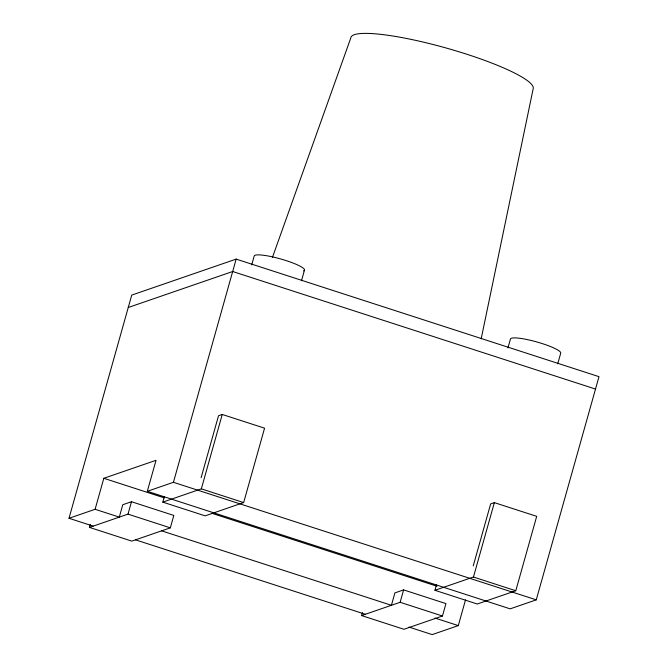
<?xml version="1.0" encoding="UTF-8"?>
<svg xmlns="http://www.w3.org/2000/svg" width="668" height="668" viewBox="0 0 668 668"><rect width="100%" height="100%" fill="white"/><g stroke="black" fill="none" stroke-linecap="round" stroke-linejoin="round"><path stroke-width="1" d="M481.185 338.785L533.273 88.285A94.681 15.623 15.7 0 0 443.727 47.336A94.681 15.623 15.7 0 0 350.817 37.901L272.419 257.456M69.004 518.284L131.738 295.097L236.163 259.109L598.996 376.66L536.262 599.856L510.152 608.849L147.319 491.297L156.036 460.302L103.824 478.288L95.106 509.292L69.004 518.284L93.194 526.125M95.106 509.292L119.296 517.124L122.787 504.724L131.487 501.726L173.814 515.445L170.332 527.845L131.813 541.113L89.479 527.403L90.314 524.43M89.479 527.403L127.997 514.126L131.487 501.726M201.101 477.737L218.528 415.738L222.244 414.461L264.57 428.18L243.661 502.57L205.143 515.846L162.808 502.136L164.42 496.407M147.319 491.297L173.429 482.304L236.163 259.109M251.702 264.92L254.182 256.111A26.119 4.309 15.7 0 1 283.09 259.66A26.119 4.309 15.7 0 1 303.539 270.899M162.808 502.136L201.327 488.859L222.244 414.461M301.485 280.777L304.516 270.014M161.631 530.843L391.423 605.291L394.905 592.892L403.614 589.894L445.94 603.605L442.458 616.005L403.94 629.281L361.605 615.57L362.44 612.589M361.605 615.57L400.124 602.294L403.614 589.894M473.228 565.905L490.654 503.906L494.362 502.628L536.696 516.339L515.788 590.737L477.261 604.014L434.935 590.295L436.546 584.575M507.956 347.944L510.427 339.135A26.119 4.309 15.7 0 1 536.062 341.74A26.119 4.309 15.7 0 1 560.761 353.03L557.738 363.801M408.966 627.077L432.188 634.6L458.29 625.607L465.538 599.814M434.935 590.295L473.453 577.027L494.362 502.628M128.256 307.497L232.681 271.509L595.514 389.06M201.327 488.859L243.661 502.57M473.453 577.027L515.788 590.737M173.429 482.304L536.262 599.856M103.824 478.288L164.295 497.885M211.881 513.3L436.914 586.212M127.997 514.126L170.332 527.845M400.124 602.294L442.458 616.005M435.068 618.084L458.29 625.607M135.52 539.836L365.312 614.284"/></g></svg>
